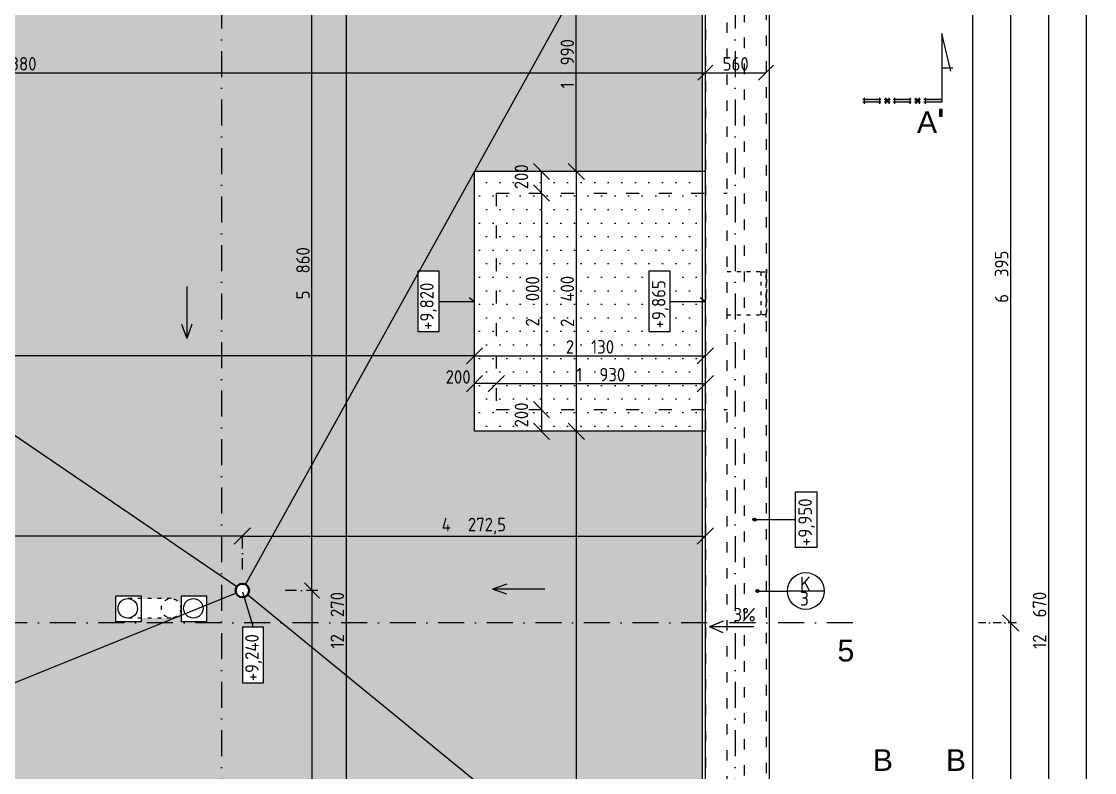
# Model space of a CAD drawing. Extents: x 4511820 to 5180432, y -1526536 to -944957.
# Drawn here: x 5034210 to 5044112, y -982950 to -976013 of the extents above; entities that cross this region are included whole.
import ezdxf

# ---------------------------------------------------------------- set-up
doc = ezdxf.new("R2010")
doc.units = 0
doc.header["$MEASUREMENT"] = 0
doc.linetypes.add('ACAD_ISO03W100', pattern=[30, 12, -18])
doc.linetypes.add('BODKOCIARKOVANA_3', pattern=[5.6, 3, -1.3, 0, -1.3])
doc.layers.get('0').update_dxf_attribs({"linetype": 'CONTINUOUS'})
doc.layers.get('Defpoints').update_dxf_attribs({"color": 61, "linetype": 'CONTINUOUS'})
for name, color, linetype in [('HATCH', 7, 'CONTINUOUS'), ('KÓTY', 4, 'CONTINUOUS'), ('osi', 253, 'CONTINUOUS'), ('Plochy', 41, 'CONTINUOUS'), ('POZEMOK', 7, 'CONTINUOUS'), ('TENKÁ', 7, 'CONTINUOUS'), ('zz-vetr', 52, 'CONTINUOUS'), ('ŠRAFY', 82, 'CONTINUOUS')]:
    doc.layers.add(name, color=color, linetype=linetype)
doc.layers.add('zz-kanal-daždová', color=136, linetype='CONTINUOUS', lineweight=40)
doc.styles.add('styl1', font='arial.ttf')
doc.styles.add('STYLE1', font='isocp.shx')
doc.dimstyles.new('STANDARD 50', dxfattribs={"dimtxt": 125, "dimasz": 140, "dimexe": 10, "dimexo": 200, "dimgap": 20, "dimtad": 1, "dimdsep": 46, "dimlunit": 6, "dimtxsty": 'STYLE1', "dimblk1": 'OBLIQUE', "dimblk2": 'OBLIQUE', "dimsah": 1, "dimcen": 2.5, "dimse1": 1, "dimse2": 1, "dimadec": 0, "dimazin": 0, "dimtfac": 1, "dimtmove": 1, "dimatfit": 3, "dimldrblk": 'OBLIQUE', "dimfxl": 1, "dimtolj": 1, "dimtzin": 0, "dimarcsym": 0})
doc.dimstyles.new('STANDARD-50', dxfattribs={"dimtxt": 125, "dimasz": 150, "dimexe": 10, "dimexo": 200, "dimgap": 20, "dimtad": 1, "dimdsep": 46, "dimlunit": 6, "dimtxsty": 'STYLE1', "dimblk1": 'OBLIQUE', "dimblk2": 'OBLIQUE', "dimsah": 1, "dimcen": 2.5, "dimse1": 1, "dimse2": 1, "dimadec": 0, "dimazin": 0, "dimtfac": 1, "dimtmove": 1, "dimatfit": 3, "dimldrblk": 'OBLIQUE', "dimfxl": 1, "dimtolj": 1, "dimtzin": 0, "dimarcsym": 0})

# ---------------------------------------------------------------- blocks, each defined once
blk = doc.blocks.new('_OBLIQUE')
at = {"color": 0, "linetype": 'ByBlock'}
blk.add_line((-0.5, -0.5), (0.5, 0.5), dxfattribs=at)
blk = doc.blocks.new('*D14633')
at = {"layer": 'Defpoints', "color": 0}
for p in [(5041881, -975173.5), (5041881, -981568.5), (5043337.5, -981568.5)]:
    blk.add_point(p, dxfattribs=at)
at = {"layer": 'KÓTY', "color": 0, "lineweight": -2}
blk.add_line((5043337.5, -975173.5), (5043337.5, -981568.5), dxfattribs=at)
at = {"layer": 'KÓTY', "color": 0, "linetype": 'ByBlock', "lineweight": -2, "xscale": 150, "yscale": 150, "zscale": 150}
for p, rotation in [((5043337.5, -975173.5), 90), ((5043337.5, -981568.5), 270)]:
    blk.add_blockref('_OBLIQUE', p, dxfattribs=dict(at, rotation=rotation))
at = {"layer": 'KÓTY', "color": 0, "insert": (5043255, -978371), "char_height": 125, "attachment_point": 5, "rotation": 90, "style": 'STYLE1'}
blk.add_mtext('\\A1;6ﾠ395', dxfattribs=at)
blk = doc.blocks.new('*D14634')
at = {"layer": 'Defpoints', "color": 0}
for p in [(5041881, -981568.5), (5041881, -987988.5), (5043337.5, -987988.5)]:
    blk.add_point(p, dxfattribs=at)
at = {"layer": 'KÓTY', "color": 0, "lineweight": -2}
blk.add_line((5043337.5, -981568.5), (5043337.5, -987988.5), dxfattribs=at)
at = {"layer": 'KÓTY', "color": 0, "linetype": 'ByBlock', "lineweight": -2, "xscale": 150, "yscale": 150, "zscale": 150}
for p, rotation in [((5043337.5, -981568.5), 90), ((5043337.5, -987988.5), 270)]:
    blk.add_blockref('_OBLIQUE', p, dxfattribs=dict(at, rotation=rotation))
at = {"layer": 'KÓTY', "color": 0, "insert": (5043255, -984778.5), "char_height": 125, "attachment_point": 5, "rotation": 90, "style": 'STYLE1'}
blk.add_mtext('\\A1;6ﾠ420', dxfattribs=at)
blk = doc.blocks.new('*D14638')
at = {"layer": 'Defpoints', "color": 0}
for p in [(5041081, -975048.5), (5040920.7, -994218.5), (5042987.5, -994218.5)]:
    blk.add_point(p, dxfattribs=at)
at = {"layer": 'KÓTY', "color": 0, "lineweight": -2}
blk.add_line((5042987.5, -975048.5), (5042987.5, -994218.5), dxfattribs=at)
at = {"layer": 'KÓTY', "color": 0, "linetype": 'ByBlock', "lineweight": -2, "xscale": 150, "yscale": 150, "zscale": 150}
for p, rotation in [((5042987.5, -975048.5), 90), ((5042987.5, -994218.5), 270)]:
    blk.add_blockref('_OBLIQUE', p, dxfattribs=dict(at, rotation=rotation))
at = {"layer": 'KÓTY', "color": 0, "insert": (5042905, -984633.5), "char_height": 125, "attachment_point": 5, "rotation": 90, "style": 'STYLE1'}
blk.add_mtext('\\A1;19ﾠ170', dxfattribs=at)
blk = doc.blocks.new('*D14666')
at = {"layer": 'Defpoints', "color": 0}
for p in [(5041081, -975048.5), (5044037.5, -975048.5), (5041081, -994018.5)]:
    blk.add_point(p, dxfattribs=at)
at = {"layer": 'KÓTY', "color": 0, "lineweight": -2}
blk.add_line((5044037.5, -994018.5), (5044037.5, -975048.5), dxfattribs=at)
at = {"layer": 'KÓTY', "color": 0, "linetype": 'ByBlock', "lineweight": -2, "xscale": 150, "yscale": 150, "zscale": 150}
for p, rotation in [((5044037.5, -975048.5), 90), ((5044037.5, -994018.5), 270)]:
    blk.add_blockref('_OBLIQUE', p, dxfattribs=dict(at, rotation=rotation))
at = {"layer": 'KÓTY', "color": 0, "insert": (5043955, -984533.5), "char_height": 125, "attachment_point": 5, "rotation": 90, "style": 'STYLE1'}
blk.add_mtext('\\A1;18ﾠ970', dxfattribs=at)
blk = doc.blocks.new('*D14668')
at = {"layer": 'Defpoints', "color": 0}
for p in [(5040621, -975208.5), (5040621, -987878.5), (5043687.5, -987878.5)]:
    blk.add_point(p, dxfattribs=at)
at = {"layer": 'KÓTY', "color": 0, "lineweight": -2}
blk.add_line((5043687.5, -975208.5), (5043687.5, -987878.5), dxfattribs=at)
at = {"layer": 'KÓTY', "color": 0, "linetype": 'ByBlock', "lineweight": -2, "xscale": 150, "yscale": 150, "zscale": 150}
for p, rotation in [((5043687.5, -975208.5), 90), ((5043687.5, -987878.5), 270)]:
    blk.add_blockref('_OBLIQUE', p, dxfattribs=dict(at, rotation=rotation))
at = {"layer": 'KÓTY', "color": 0, "insert": (5043605, -981543.5), "char_height": 125, "attachment_point": 5, "rotation": 90, "style": 'STYLE1'}
blk.add_mtext('\\A1;12ﾠ670', dxfattribs=at)
blk = doc.blocks.new('*D55004')
at = {"layer": 'Defpoints', "color": 0}
for p in [(5038591, -977598.5), (5038591, -979598.5), (5039008.6, -979598.5)]:
    blk.add_point(p, dxfattribs=at)
at = {"layer": 'KÓTY', "color": 0, "lineweight": -2}
blk.add_line((5039008.6, -977598.5), (5039008.6, -979598.5), dxfattribs=at)
at = {"layer": 'KÓTY', "color": 0, "linetype": 'ByBlock', "lineweight": -2, "xscale": 150, "yscale": 150, "zscale": 150}
for p, rotation in [((5039008.6, -977598.5), 90), ((5039008.6, -979598.5), 270)]:
    blk.add_blockref('_OBLIQUE', p, dxfattribs=dict(at, rotation=rotation))
at = {"layer": 'KÓTY', "color": 0, "insert": (5038926.1, -978598.5), "char_height": 125, "attachment_point": 5, "rotation": 90, "style": 'STYLE1'}
blk.add_mtext('\\A1;2ﾠ000', dxfattribs=at)
blk = doc.blocks.new('*D55005')
at = {"layer": 'Defpoints', "color": 0}
for p in [(5038391, -977398.5), (5038391, -979798.5), (5039329.8, -979798.5)]:
    blk.add_point(p, dxfattribs=at)
at = {"layer": 'KÓTY', "color": 0, "lineweight": -2}
blk.add_line((5039329.8, -977398.5), (5039329.8, -979798.5), dxfattribs=at)
at = {"layer": 'KÓTY', "color": 0, "linetype": 'ByBlock', "lineweight": -2, "xscale": 150, "yscale": 150, "zscale": 150}
for p, rotation in [((5039329.8, -977398.5), 90), ((5039329.8, -979798.5), 270)]:
    blk.add_blockref('_OBLIQUE', p, dxfattribs=dict(at, rotation=rotation))
at = {"layer": 'KÓTY', "color": 0, "insert": (5039247.2, -978598.5), "char_height": 125, "attachment_point": 5, "rotation": 90, "style": 'STYLE1'}
blk.add_mtext('\\A1;2ﾠ400', dxfattribs=at)
blk = doc.blocks.new('*D55006')
at = {"layer": 'Defpoints', "color": 0}
for p in [(5039008.6, -977398.5), (5039008.6, -977398.5), (5039008.6, -977598.5)]:
    blk.add_point(p, dxfattribs=at)
at = {"layer": 'KÓTY', "color": 0, "lineweight": -2}
blk.add_line((5039008.6, -977598.5), (5039008.6, -977398.5), dxfattribs=at)
at = {"layer": 'KÓTY', "color": 0, "linetype": 'ByBlock', "lineweight": -2, "xscale": 150, "yscale": 150, "zscale": 150}
for p, rotation in [((5039008.6, -977398.5), 90), ((5039008.6, -977598.5), 270)]:
    blk.add_blockref('_OBLIQUE', p, dxfattribs=dict(at, rotation=rotation))
at = {"layer": 'KÓTY', "color": 0, "insert": (5038823.6, -977447.7), "char_height": 125, "attachment_point": 5, "rotation": 90, "style": 'STYLE1'}
blk.add_mtext('\\A1;200', dxfattribs=at)
blk = doc.blocks.new('*D55007')
at = {"layer": 'Defpoints', "color": 0}
for p in [(5039008.6, -979598.5), (5039008.6, -979798.5), (5039008.6, -979798.5)]:
    blk.add_point(p, dxfattribs=at)
at = {"layer": 'KÓTY', "color": 0, "lineweight": -2}
blk.add_line((5039008.6, -979598.5), (5039008.6, -979798.5), dxfattribs=at)
at = {"layer": 'KÓTY', "color": 0, "linetype": 'ByBlock', "lineweight": -2, "xscale": 150, "yscale": 150, "zscale": 150}
for p, rotation in [((5039008.6, -979598.5), 90), ((5039008.6, -979798.5), 270)]:
    blk.add_blockref('_OBLIQUE', p, dxfattribs=dict(at, rotation=rotation))
at = {"layer": 'KÓTY', "color": 0, "insert": (5038823.6, -979647.7), "char_height": 125, "attachment_point": 5, "rotation": 90, "style": 'STYLE1'}
blk.add_mtext('\\A1;200', dxfattribs=at)
blk = doc.blocks.new('*D55008')
at = {"layer": 'Defpoints', "color": 0}
for p in [(5039329.8, -975408.5), (5040521, -975408.5), (5040521, -977398.5)]:
    blk.add_point(p, dxfattribs=at)
at = {"layer": 'KÓTY', "color": 0, "lineweight": -2}
blk.add_line((5039329.8, -977398.5), (5039329.8, -975408.5), dxfattribs=at)
at = {"layer": 'KÓTY', "color": 0, "linetype": 'ByBlock', "lineweight": -2, "xscale": 150, "yscale": 150, "zscale": 150}
for p, rotation in [((5039329.8, -975408.5), 90), ((5039329.8, -977398.5), 270)]:
    blk.add_blockref('_OBLIQUE', p, dxfattribs=dict(at, rotation=rotation))
at = {"layer": 'KÓTY', "color": 0, "insert": (5039247.2, -976403.5), "char_height": 125, "attachment_point": 5, "rotation": 90, "style": 'STYLE1'}
blk.add_mtext('\\A1;1ﾠ990', dxfattribs=at)
blk = doc.blocks.new('*D55009')
at = {"layer": 'Defpoints', "color": 0}
for p in [(5040812.2, -979798.5), (5039329.8, -987678.5), (5040812.2, -987678.5)]:
    blk.add_point(p, dxfattribs=at)
at = {"layer": 'KÓTY', "color": 0, "lineweight": -2}
blk.add_line((5039329.8, -979798.5), (5039329.8, -987678.5), dxfattribs=at)
at = {"layer": 'KÓTY', "color": 0, "linetype": 'ByBlock', "lineweight": -2, "xscale": 150, "yscale": 150, "zscale": 150}
for p, rotation in [((5039329.8, -979798.5), 90), ((5039329.8, -987678.5), 270)]:
    blk.add_blockref('_OBLIQUE', p, dxfattribs=dict(at, rotation=rotation))
at = {"layer": 'KÓTY', "color": 0, "insert": (5039247.2, -983738.5), "char_height": 125, "attachment_point": 5, "rotation": 90, "style": 'STYLE1'}
blk.add_mtext('\\A1;7ﾠ880', dxfattribs=at)
blk = doc.blocks.new('*D55010')
at = {"layer": 'Defpoints', "color": 0}
for p in [(5040521, -979357.9), (5038591, -979598.5), (5040521, -979798.5)]:
    blk.add_point(p, dxfattribs=at)
at = {"layer": 'KÓTY', "color": 0, "lineweight": -2}
blk.add_line((5038591, -979357.9), (5040521, -979357.9), dxfattribs=at)
at = {"layer": 'KÓTY', "color": 0, "linetype": 'ByBlock', "lineweight": -2, "xscale": 150, "yscale": 150, "zscale": 150, "rotation": 180}
blk.add_blockref('_OBLIQUE', (5038591, -979357.9), dxfattribs=at)
at = {"layer": 'KÓTY', "color": 0, "linetype": 'ByBlock', "lineweight": -2, "xscale": 150, "yscale": 150, "zscale": 150}
blk.add_blockref('_OBLIQUE', (5040521, -979357.9), dxfattribs=at)
at = {"layer": 'KÓTY', "color": 0, "insert": (5039556, -979275.3), "char_height": 125, "attachment_point": 5, "style": 'STYLE1'}
blk.add_mtext('\\A1;1ﾠ930', dxfattribs=at)
blk = doc.blocks.new('*D55011')
at = {"layer": 'Defpoints', "color": 0}
for p in [(5038391, -979357.9), (5038391, -979598.5), (5038591, -979598.5)]:
    blk.add_point(p, dxfattribs=at)
at = {"layer": 'KÓTY', "color": 0, "lineweight": -2}
blk.add_line((5038591, -979357.9), (5038391, -979357.9), dxfattribs=at)
at = {"layer": 'KÓTY', "color": 0, "linetype": 'ByBlock', "lineweight": -2, "xscale": 150, "yscale": 150, "zscale": 150, "rotation": 180}
blk.add_blockref('_OBLIQUE', (5038391, -979357.9), dxfattribs=at)
at = {"layer": 'KÓTY', "color": 0, "linetype": 'ByBlock', "lineweight": -2, "xscale": 150, "yscale": 150, "zscale": 150}
blk.add_blockref('_OBLIQUE', (5038591, -979357.9), dxfattribs=at)
at = {"layer": 'KÓTY', "color": 0, "insert": (5038239.5, -979296.5), "char_height": 125, "attachment_point": 5, "style": 'STYLE1'}
blk.add_mtext('\\A1;200', dxfattribs=at)
blk = doc.blocks.new('*D55012')
at = {"layer": 'Defpoints', "color": 0}
for p in [(5040521, -979101.5), (5038391, -979798.5), (5040521, -979798.5)]:
    blk.add_point(p, dxfattribs=at)
at = {"layer": 'KÓTY', "color": 0, "lineweight": -2}
blk.add_line((5038391, -979101.5), (5040521, -979101.5), dxfattribs=at)
at = {"layer": 'KÓTY', "color": 0, "linetype": 'ByBlock', "lineweight": -2, "xscale": 150, "yscale": 150, "zscale": 150, "rotation": 180}
blk.add_blockref('_OBLIQUE', (5038391, -979101.5), dxfattribs=at)
at = {"layer": 'KÓTY', "color": 0, "linetype": 'ByBlock', "lineweight": -2, "xscale": 150, "yscale": 150, "zscale": 150}
blk.add_blockref('_OBLIQUE', (5040521, -979101.5), dxfattribs=at)
at = {"layer": 'KÓTY', "color": 0, "insert": (5039456, -979019), "char_height": 125, "attachment_point": 5, "style": 'STYLE1'}
blk.add_mtext('\\A1;2ﾠ130', dxfattribs=at)
blk = doc.blocks.new('*D55013')
at = {"layer": 'Defpoints', "color": 0}
for p in [(5027641, -979101.5), (5027641, -979798.5), (5038391, -979798.5)]:
    blk.add_point(p, dxfattribs=at)
at = {"layer": 'KÓTY', "color": 0, "lineweight": -2}
blk.add_line((5038391, -979101.5), (5027641, -979101.5), dxfattribs=at)
at = {"layer": 'KÓTY', "color": 0, "linetype": 'ByBlock', "lineweight": -2, "xscale": 150, "yscale": 150, "zscale": 150, "rotation": 180}
blk.add_blockref('_OBLIQUE', (5027641, -979101.5), dxfattribs=at)
at = {"layer": 'KÓTY', "color": 0, "linetype": 'ByBlock', "lineweight": -2, "xscale": 150, "yscale": 150, "zscale": 150}
blk.add_blockref('_OBLIQUE', (5038391, -979101.5), dxfattribs=at)
at = {"layer": 'KÓTY', "color": 0, "insert": (5033016, -979019), "char_height": 125, "attachment_point": 5, "style": 'STYLE1'}
blk.add_mtext('\\A1;10ﾠ750', dxfattribs=at)
blk = doc.blocks.new('*D55014')
at = {"layer": 'Defpoints', "color": 0}
for p in [(5027641, -980766.3), (5027641, -981163.5), (5036248.5, -981268.5)]:
    blk.add_point(p, dxfattribs=at)
at = {"layer": 'KÓTY', "color": 0, "lineweight": -2}
blk.add_line((5036248.5, -980766.3), (5027641, -980766.3), dxfattribs=at)
at = {"layer": 'KÓTY', "color": 0, "linetype": 'ByBlock', "lineweight": -2, "xscale": 150, "yscale": 150, "zscale": 150, "rotation": 180}
blk.add_blockref('_OBLIQUE', (5027641, -980766.3), dxfattribs=at)
at = {"layer": 'KÓTY', "color": 0, "linetype": 'ByBlock', "lineweight": -2, "xscale": 150, "yscale": 150, "zscale": 150}
blk.add_blockref('_OBLIQUE', (5036248.5, -980766.3), dxfattribs=at)
at = {"layer": 'KÓTY', "color": 0, "insert": (5031944.8, -980674.4), "char_height": 125, "attachment_point": 5, "style": 'STYLE1'}
blk.add_mtext('\\A1;8ﾠ607,5', dxfattribs=at)
blk = doc.blocks.new('*D55015')
at = {"layer": 'Defpoints', "color": 0}
for p in [(5040521, -980766.3), (5040521, -981163.5), (5036248.5, -981268.5)]:
    blk.add_point(p, dxfattribs=at)
at = {"layer": 'KÓTY', "color": 0, "lineweight": -2}
blk.add_line((5036248.5, -980766.3), (5040521, -980766.3), dxfattribs=at)
at = {"layer": 'KÓTY', "color": 0, "linetype": 'ByBlock', "lineweight": -2, "xscale": 150, "yscale": 150, "zscale": 150, "rotation": 180}
blk.add_blockref('_OBLIQUE', (5036248.5, -980766.3), dxfattribs=at)
at = {"layer": 'KÓTY', "color": 0, "linetype": 'ByBlock', "lineweight": -2, "xscale": 150, "yscale": 150, "zscale": 150}
blk.add_blockref('_OBLIQUE', (5040521, -980766.3), dxfattribs=at)
at = {"layer": 'KÓTY', "color": 0, "insert": (5038384.8, -980674.4), "char_height": 125, "attachment_point": 5, "style": 'STYLE1'}
blk.add_mtext('\\A1;4ﾠ272,5', dxfattribs=at)
blk = doc.blocks.new('*D55016')
at = {"layer": 'Defpoints', "color": 0}
for p in [(5040521, -976486.7), (5027641, -977627), (5040521, -977627)]:
    blk.add_point(p, dxfattribs=at)
at = {"layer": 'KÓTY', "color": 0, "lineweight": -2}
blk.add_line((5027641, -976486.7), (5040521, -976486.7), dxfattribs=at)
at = {"layer": 'KÓTY', "color": 0, "linetype": 'ByBlock', "lineweight": -2, "xscale": 140, "yscale": 140, "zscale": 140, "rotation": 180}
blk.add_blockref('_OBLIQUE', (5027641, -976486.7), dxfattribs=at)
at = {"layer": 'KÓTY', "color": 0, "linetype": 'ByBlock', "lineweight": -2, "xscale": 140, "yscale": 140, "zscale": 140}
blk.add_blockref('_OBLIQUE', (5040521, -976486.7), dxfattribs=at)
at = {"layer": 'KÓTY', "color": 0, "insert": (5034081, -976404.1), "char_height": 125, "attachment_point": 5, "style": 'STYLE1'}
blk.add_mtext('\\A1;12ﾠ880', dxfattribs=at)
blk = doc.blocks.new('*D55018')
at = {"layer": 'Defpoints', "color": 0}
for p in [(5040521, -976486.7), (5041081, -976486.7), (5041081, -976486.7)]:
    blk.add_point(p, dxfattribs=at)
at = {"layer": 'KÓTY', "color": 0, "lineweight": -2}
blk.add_line((5040521, -976486.7), (5041081, -976486.7), dxfattribs=at)
at = {"layer": 'KÓTY', "color": 0, "linetype": 'ByBlock', "lineweight": -2, "xscale": 140, "yscale": 140, "zscale": 140, "rotation": 180}
blk.add_blockref('_OBLIQUE', (5040521, -976486.7), dxfattribs=at)
at = {"layer": 'KÓTY', "color": 0, "linetype": 'ByBlock', "lineweight": -2, "xscale": 140, "yscale": 140, "zscale": 140}
blk.add_blockref('_OBLIQUE', (5041081, -976486.7), dxfattribs=at)
at = {"layer": 'KÓTY', "color": 0, "insert": (5040801, -976404.2), "char_height": 125, "attachment_point": 5, "style": 'STYLE1'}
blk.add_mtext('\\A1;560', dxfattribs=at)
blk = doc.blocks.new('*D55027')
at = {"layer": 'Defpoints', "color": 0}
for p in [(5037207.1, -975408.5), (5037207.1, -987678.5), (5037207.1, -987678.5)]:
    blk.add_point(p, dxfattribs=at)
at = {"layer": 'KÓTY', "color": 0, "lineweight": -2}
blk.add_line((5037207.1, -975408.5), (5037207.1, -987678.5), dxfattribs=at)
at = {"layer": 'KÓTY', "color": 0, "linetype": 'ByBlock', "lineweight": -2, "xscale": 140, "yscale": 140, "zscale": 140}
for p, rotation in [((5037207.1, -975408.5), 90), ((5037207.1, -987678.5), 270)]:
    blk.add_blockref('_OBLIQUE', p, dxfattribs=dict(at, rotation=rotation))
at = {"layer": 'KÓTY', "color": 0, "insert": (5037124.6, -981543.5), "char_height": 125, "attachment_point": 5, "rotation": 90, "style": 'STYLE1'}
blk.add_mtext('\\A1;12ﾠ270', dxfattribs=at)
blk = doc.blocks.new('*D55028')
at = {"layer": 'Defpoints', "color": 0}
for p in [(5036248.5, -975408.5), (5036890.5, -975408.5), (5036248.5, -981268.5)]:
    blk.add_point(p, dxfattribs=at)
at = {"layer": 'KÓTY', "color": 0, "lineweight": -2}
blk.add_line((5036890.5, -981268.5), (5036890.5, -975408.5), dxfattribs=at)
at = {"layer": 'KÓTY', "color": 0, "linetype": 'ByBlock', "lineweight": -2, "xscale": 140, "yscale": 140, "zscale": 140}
for p, rotation in [((5036890.5, -975408.5), 90), ((5036890.5, -981268.5), 270)]:
    blk.add_blockref('_OBLIQUE', p, dxfattribs=dict(at, rotation=rotation))
at = {"layer": 'KÓTY', "color": 0, "insert": (5036807.9, -978338.5), "char_height": 125, "attachment_point": 5, "rotation": 90, "style": 'STYLE1'}
blk.add_mtext('\\A1;5ﾠ860', dxfattribs=at)
blk = doc.blocks.new('*D55029')
at = {"layer": 'Defpoints', "color": 0}
for p in [(5036248.5, -981268.5), (5036248.5, -987678.5), (5036890.5, -987678.5)]:
    blk.add_point(p, dxfattribs=at)
at = {"layer": 'KÓTY', "color": 0, "lineweight": -2}
blk.add_line((5036890.5, -981268.5), (5036890.5, -987678.5), dxfattribs=at)
at = {"layer": 'KÓTY', "color": 0, "linetype": 'ByBlock', "lineweight": -2, "xscale": 140, "yscale": 140, "zscale": 140}
for p, rotation in [((5036890.5, -981268.5), 90), ((5036890.5, -987678.5), 270)]:
    blk.add_blockref('_OBLIQUE', p, dxfattribs=dict(at, rotation=rotation))
at = {"layer": 'KÓTY', "color": 0, "insert": (5036807.9, -984473.5), "char_height": 125, "attachment_point": 5, "rotation": 90, "style": 'STYLE1'}
blk.add_mtext('\\A1;6ﾠ410', dxfattribs=at)

msp = doc.modelspace()

# ---------------------------------------------------------------- hatches: boundary and pattern name
at = {"layer": 'HATCH'}
h = msp.add_hatch(color=256, dxfattribs=at)
h.dxf.hatch_style = 1
h.paths.add_polyline_path([(5040989.75, -980614.309, -2.41421356), (5040974.75, -980599.309, -0.41421356)])
at = {"layer": 'TENKÁ'}
h = msp.add_hatch(color=256, dxfattribs=at)
h.dxf.hatch_style = 1
h.paths.add_polyline_path([(5042127.625, -976759.934), (5042127.625, -976734.059), (5041986.5, -976734.059), (5041986.5, -976759.934)])
h = msp.add_hatch(color=256, dxfattribs=at)
h.dxf.hatch_style = 1
h.paths.add_polyline_path([(5042212.75, -976759.934), (5042212.75, -976734.059), (5042182.5, -976734.059), (5042182.5, -976759.934)])
h = msp.add_hatch(color=256, dxfattribs=at)
h.dxf.hatch_style = 1
h.paths.add_polyline_path([(5042267.625, -976759.934), (5042408.75, -976759.934), (5042408.75, -976734.059), (5042267.625, -976734.059)])
h = msp.add_hatch(color=256, dxfattribs=at)
h.dxf.hatch_style = 1
h.paths.add_polyline_path([(5042493.875, -976759.934), (5042493.875, -976734.059), (5042463.625, -976734.059), (5042463.625, -976759.934)])
h = msp.add_hatch(color=256, dxfattribs=at)
h.dxf.hatch_style = 1
h.paths.add_polyline_path([(5042548.75, -976759.934), (5042702.375, -976759.934), (5042702.375, -976734.059), (5042548.75, -976734.059)])
h = msp.add_hatch(color=256, dxfattribs=at)
h.dxf.hatch_style = 1
h.paths.add_polyline_path([(5042683, -976824.809), (5042683, -976888.434), (5042706.625, -976888.434), (5042706.625, -976824.809)])
h = msp.add_hatch(color=256, dxfattribs=at)
h.dxf.hatch_style = 1
h.paths.add_polyline_path([(5041015.827, -981273.517, 2.41421356), (5041000.827, -981288.517, 0.41421356)])
at = {"layer": 'ŠRAFY', "ltscale": 0.25}
h = msp.add_hatch(dxfattribs=at)
h.set_pattern_fill('DOTS', color=256, scale=2000)
h.paths.add_polyline_path([(5032093.5, -975473.5), (5032093.5, -975523.5, -1), (5031968.5, -975523.5), (5031968.5, -975473.5, -0.14969991), (5031979.219, -975438.5), (5027671, -975438.5), (5027671, -987648.5), (5031615.06, -987648.5), (5031517.171, -987400.098), (5032235.019, -987648.5), (5033227.729, -987648.5), (5033227.729, -987486.959, -0.41421356), (5033057.729, -987316.959, -1), (5033397.729, -987316.959, -0.41421356), (5033227.729, -987486.959), (5033227.729, -987648.5), (5033920, -987648.5), (5033920, -987349.25), (5033662.684, -987349.25), (5033662.684, -987153), (5034177.316, -987153), (5034177.316, -987349.25), (5033920, -987349.25), (5033920, -987648.5), (5035357.089, -987648.5), (5035357.089, -987422.897), (5035588.941, -987422.897), (5035588.941, -987648.5), (5035918.5, -987648.5), (5035918.5, -987588.5, -0.15483671), (5035929.932, -987552.467), (5035811.66, -987469.015), (5035782.03, -987511.008), (5035708.884, -987396.498), (5035841.289, -987427.023), (5035811.66, -987469.015), (5035929.932, -987552.467, -0.73184657), (5036043.5, -987588.5), (5036043.5, -987648.5), (5036068.5, -987648.5), (5036068.5, -987388.5, -0.28014786), (5036102.238, -987333.011), (5035956.993, -987052.8), (5035442.361, -987052.8), (5035442.361, -986856.55), (5035956.993, -986856.55), (5035956.993, -987052.8), (5036102.238, -987333.011, -0.56231953), (5036193.5, -987388.5), (5036193.5, -987648.5), (5040491, -987648.5), (5040491, -979798.5), (5038391, -979798.5), (5038391, -978598.5), (5038065.261, -978598.5), (5038065.261, -978878.081), (5037868.261, -978878.081), (5037868.261, -978318.919), (5038065.261, -978318.919), (5038065.261, -978598.5), (5038391, -978598.5), (5038391, -977398.5), (5040491, -977398.5), (5040491, -975438.5), (5033920, -975438.5), (5033920, -975717.75), (5034177.316, -975717.75), (5034177.316, -975914), (5033662.684, -975914), (5033662.684, -975717.75), (5033920, -975717.75), (5033920, -975438.5), (5032975.504, -975438.5, -0.02978238), (5032976, -975446.817), (5032976, -975623.875), (5033021.603, -975623.875), (5033021.603, -975855.728), (5032781.872, -975855.728), (5032781.872, -975623.875), (5032836, -975623.875), (5032836, -975446.817), (5032836, -975438.5), (5032090.975, -975438.5), (5032086.525, -975444.807, -0.11980854)])
h.paths.add_polyline_path([(5032990.857, -978931.384), (5033278.455, -978931.384), (5033278.455, -979106.483), (5032990.857, -979106.483)], flags=24)
h.paths.add_polyline_path([(5032903.545, -978931.343), (5033015.928, -978931.343), (5033015.928, -979106.121), (5032903.545, -979106.121)], flags=24)
h.paths.add_polyline_path([(5032753.545, -978931.384), (5032928.643, -978931.384), (5032928.643, -979106.483), (5032753.545, -979106.483)], flags=24)
h.paths.add_polyline_path([(5034055.857, -976316.523), (5034343.455, -976316.523), (5034343.455, -976491.622), (5034055.857, -976491.622)], flags=24)
h.paths.add_polyline_path([(5033968.545, -976316.481), (5034080.928, -976316.481), (5034080.928, -976491.26), (5033968.545, -976491.26)], flags=24)
h.paths.add_polyline_path([(5033818.545, -976316.571), (5033993.58, -976316.571), (5033993.58, -976491.572), (5033818.545, -976491.572)], flags=24)
h.paths.add_polyline_path([(5036720.333, -984523.643), (5036720.333, -984248.545), (5036895.432, -984248.545), (5036895.432, -984523.643)], flags=24)
h.paths.add_polyline_path([(5036720.291, -984610.955), (5036720.291, -984498.572), (5036895.07, -984498.572), (5036895.07, -984610.955)], flags=24)
h.paths.add_polyline_path([(5036720.382, -984698.455), (5036720.382, -984585.752), (5036895.382, -984585.752), (5036895.382, -984698.455)], flags=24)
h.paths.add_polyline_path([(5036720.333, -978394.893), (5036720.333, -978107.295), (5036895.432, -978107.295), (5036895.432, -978394.893)], flags=24)
h.paths.add_polyline_path([(5036720.291, -978482.205), (5036720.291, -978369.822), (5036895.07, -978369.822), (5036895.07, -978482.205)], flags=24)
h.paths.add_polyline_path([(5036720.382, -978569.705), (5036720.382, -978457.205), (5036895.382, -978457.205), (5036895.382, -978569.705)], flags=24)
h.paths.add_polyline_path([(5038698.611, -977591.549), (5038698.611, -977303.951), (5038948.611, -977303.951), (5038948.611, -977591.549)], flags=24)
h.paths.add_polyline_path([(5039159.498, -976472.393), (5039159.498, -976184.343), (5039334.678, -976184.343), (5039334.678, -976472.393)], flags=24)
h.paths.add_polyline_path([(5039159.587, -976560.157), (5039159.587, -976447.773), (5039334.366, -976447.773), (5039334.366, -976560.157)], flags=24)
h.paths.add_polyline_path([(5039159.678, -976622.657), (5039159.678, -976535.157), (5039334.678, -976535.157), (5039334.678, -976622.657)], flags=24)
h.paths.add_polyline_path([(5039159.629, -983794.893), (5039159.629, -983507.295), (5039334.727, -983507.295), (5039334.727, -983794.893)], flags=24)
h.paths.add_polyline_path([(5039159.587, -983882.205), (5039159.587, -983769.822), (5039334.366, -983769.822), (5039334.366, -983882.205)], flags=24)
h.paths.add_polyline_path([(5039159.678, -983969.705), (5039159.678, -983857.205), (5039334.678, -983857.205), (5039334.678, -983969.705)], flags=24)
h.paths.add_polyline_path([(5038095.732, -979171.455), (5038383.33, -979171.455), (5038383.33, -979421.455), (5038095.732, -979421.455)], flags=24)
h.paths.add_polyline_path([(5036249.584, -982119.743), (5036249.584, -981600.443), (5036449.633, -981600.443), (5036449.633, -982119.743)], flags=24)
h.paths.add_polyline_path([(5036522.333, -986928.684), (5036784.931, -986928.684), (5036784.931, -987103.799), (5036522.333, -987103.799)], flags=24)
h.paths.add_polyline_path([(5036434.569, -986928.708), (5036546.953, -986928.708), (5036546.953, -987103.486), (5036434.569, -987103.486)], flags=24)
h.paths.add_polyline_path([(5036347.069, -986928.799), (5036459.569, -986928.799), (5036459.569, -987103.799), (5036347.069, -987103.799)], flags=24)
h.paths.add_polyline_path([(5032007.201, -986891.384), (5032294.799, -986891.384), (5032294.799, -987141.384), (5032007.201, -987141.384)], flags=24)
h.paths.add_polyline_path([(5029615.759, -986928.749), (5029903.455, -986928.749), (5029903.455, -987103.848), (5029615.759, -987103.848)], flags=24)
h.paths.add_polyline_path([(5029528.545, -986928.708), (5029640.928, -986928.708), (5029640.928, -987103.486), (5029528.545, -987103.486)], flags=24)
h.paths.add_polyline_path([(5029428.545, -986928.799), (5029553.545, -986928.799), (5029553.545, -987103.799), (5029428.545, -987103.799)], flags=24)
h.paths.add_polyline_path([(5027705.26, -986394.659), (5027992.858, -986394.659), (5027992.858, -986644.659), (5027705.26, -986644.659)], flags=24)
h.paths.add_polyline_path([(5040200.481, -986486.715), (5040488.08, -986486.715), (5040488.08, -986736.715), (5040200.481, -986736.715)], flags=24)
h.paths.add_polyline_path([(5031822.781, -980577.471), (5032241.531, -980577.471), (5032241.531, -980777.52), (5031822.781, -980777.52)], flags=24)
h.paths.add_polyline_path([(5031735.469, -980577.429), (5031847.852, -980577.429), (5031847.852, -980752.207), (5031735.469, -980752.207)], flags=24)
h.paths.add_polyline_path([(5031647.969, -980577.52), (5031760.469, -980577.52), (5031760.469, -980752.52), (5031647.969, -980752.52)], flags=24)
h.paths.add_polyline_path([(5038269.031, -980577.519), (5038687.781, -980577.519), (5038687.781, -980777.52), (5038269.031, -980777.52)], flags=24)
h.paths.add_polyline_path([(5038181.719, -980577.429), (5038294.102, -980577.429), (5038294.102, -980752.207), (5038181.719, -980752.207)], flags=24)
h.paths.add_polyline_path([(5038081.719, -980577.52), (5038206.719, -980577.52), (5038206.719, -980752.52), (5038081.719, -980752.52)], flags=24)
h.paths.add_polyline_path([(5029988.631, -987171.063), (5031526.131, -987171.063), (5031526.131, -987396.112), (5029988.631, -987396.112)], flags=24)
h.paths.add_polyline_path([(5029988.631, -987390.73), (5030963.631, -987390.73), (5030963.631, -987578.23), (5029988.631, -987578.23)], flags=24)
h.paths.add_polyline_path([(5036667.295, -975745.048), (5036667.295, -975457.449), (5036917.295, -975457.449), (5036917.295, -975745.048)], flags=24)
h.paths.add_polyline_path([(5038275.631, -986559.658), (5038563.681, -986559.658), (5038563.681, -986734.773), (5038275.631, -986734.773)], flags=24)
h.paths.add_polyline_path([(5038188.319, -986559.682), (5038300.703, -986559.682), (5038300.703, -986734.46), (5038188.319, -986734.46)], flags=24)
h.paths.add_polyline_path([(5038088.319, -986559.773), (5038213.319, -986559.773), (5038213.319, -986734.773), (5038088.319, -986734.773)], flags=24)
h.paths.add_polyline_path([(5031823.131, -986559.658), (5032123.681, -986559.658), (5032123.681, -986734.773), (5031823.131, -986734.773)], flags=24)
h.paths.add_polyline_path([(5031735.819, -986559.682), (5031848.203, -986559.682), (5031848.203, -986734.46), (5031735.819, -986734.46)], flags=24)
h.paths.add_polyline_path([(5031648.319, -986559.773), (5031760.819, -986559.773), (5031760.819, -986734.773), (5031648.319, -986734.773)], flags=24)
h.paths.add_polyline_path([(5037037.014, -981568.643), (5037037.014, -981281.045), (5037212.112, -981281.045), (5037212.112, -981568.643)], flags=24)
h.paths.add_polyline_path([(5037036.972, -981655.955), (5037036.972, -981543.572), (5037211.75, -981543.572), (5037211.75, -981655.955)], flags=24)
h.paths.add_polyline_path([(5037037.062, -981805.955), (5037037.062, -981630.92), (5037212.063, -981630.92), (5037212.063, -981805.955)], flags=24)
h.paths.add_polyline_path([(5036346.875, -981607), (5036445, -981607), (5036445, -982121.632), (5036248.75, -982121.632), (5036248.75, -981607), (5036346.875, -981607), (5036263.069, -981329.278, -2.88292691), (5036311, -981268.5, -0.3468697), (5036263.069, -981329.278)], flags=16)
h.paths.add_polyline_path([(5035687.089, -981317.897), (5035918.942, -981317.897), (5035918.942, -981557.628), (5035687.089, -981557.628), (5035681, -981433.5, -0.41421356), (5035591, -981523.5), (5035313.941, -981523.5), (5035313.941, -981557.628), (5035082.089, -981557.628), (5035082.089, -981317.897), (5035313.941, -981317.897), (5035313.941, -981343.5), (5035591, -981343.5, -0.41421356), (5035687.089, -981433.5)], flags=16)
h.paths.add_polyline_path([(5038698.611, -979791.549), (5038698.611, -979503.951), (5038948.611, -979503.951), (5038948.611, -979791.549)], flags=24)
h.paths.add_polyline_path([(5039412.107, -978931.384), (5039674.705, -978931.384), (5039674.705, -979106.483), (5039412.107, -979106.483)], flags=24)
h.paths.add_polyline_path([(5039324.795, -978931.343), (5039437.178, -978931.343), (5039437.178, -979106.121), (5039324.795, -979106.121)], flags=24)
h.paths.add_polyline_path([(5039237.295, -978931.433), (5039349.83, -978931.433), (5039349.83, -979106.434), (5039237.295, -979106.434)], flags=24)
h.paths.add_polyline_path([(5038838.476, -978654.991), (5038838.476, -978367.295), (5039013.575, -978367.295), (5039013.575, -978654.991)], flags=24)
h.paths.add_polyline_path([(5038838.434, -978742.205), (5038838.434, -978629.822), (5039013.213, -978629.822), (5039013.213, -978742.205)], flags=24)
h.paths.add_polyline_path([(5038838.524, -978829.705), (5038838.524, -978717.17), (5039013.525, -978717.17), (5039013.525, -978829.705)], flags=24)
h.paths.add_polyline_path([(5039159.629, -978661.143), (5039159.629, -978361.045), (5039334.727, -978361.045), (5039334.727, -978661.143)], flags=24)
h.paths.add_polyline_path([(5039159.587, -978748.455), (5039159.587, -978636.072), (5039334.366, -978636.072), (5039334.366, -978748.455)], flags=24)
h.paths.add_polyline_path([(5039159.677, -978835.955), (5039159.677, -978723.42), (5039334.678, -978723.42), (5039334.678, -978835.955)], flags=24)
h.paths.add_polyline_path([(5039487.333, -979187.674), (5039774.931, -979187.674), (5039774.931, -979362.789), (5039487.333, -979362.789)], flags=24)
h.paths.add_polyline_path([(5039399.569, -979187.698), (5039511.953, -979187.698), (5039511.953, -979362.476), (5039399.569, -979362.476)], flags=24)
h.paths.add_polyline_path([(5039337.069, -979187.789), (5039424.569, -979187.789), (5039424.569, -979362.789), (5039337.069, -979362.789)], flags=24)
h.paths.add_polyline_path([(5035886, -981433.5, 1), (5035706, -981433.5, 1)], flags=0)
h.paths.add_polyline_path([(5036407.123, -987677.525), (5036407.123, -987389.475), (5036657.123, -987389.475), (5036657.123, -987677.525)], flags=9)
h = msp.add_hatch(dxfattribs=at)
h.set_pattern_fill('DOTS', color=256, scale=2000)
h.paths.add_polyline_path([(5040491, -979598.5), (5038591, -979598.5), (5038591, -977598.5), (5040491, -977598.5), (5040491, -977398.5), (5038391, -977398.5), (5038391, -978598.5), (5038391, -979798.5), (5040491, -979798.5)])
h.paths.add_polyline_path([(5038698.611, -977591.549), (5038698.611, -977303.951), (5038948.611, -977303.951), (5038948.611, -977591.549)], flags=24)
h.paths.add_polyline_path([(5038698.611, -979791.549), (5038698.611, -979503.951), (5038948.611, -979503.951), (5038948.611, -979791.549)], flags=24)
h.paths.add_polyline_path([(5039412.107, -978931.384), (5039674.705, -978931.384), (5039674.705, -979106.483), (5039412.107, -979106.483)], flags=24)
h.paths.add_polyline_path([(5039324.795, -978931.343), (5039437.178, -978931.343), (5039437.178, -979106.121), (5039324.795, -979106.121)], flags=24)
h.paths.add_polyline_path([(5039237.295, -978931.433), (5039349.83, -978931.433), (5039349.83, -979106.434), (5039237.295, -979106.434)], flags=24)
h.paths.add_polyline_path([(5038838.476, -978654.991), (5038838.476, -978367.295), (5039013.575, -978367.295), (5039013.575, -978654.991)], flags=24)
h.paths.add_polyline_path([(5038838.434, -978742.205), (5038838.434, -978629.822), (5039013.213, -978629.822), (5039013.213, -978742.205)], flags=24)
h.paths.add_polyline_path([(5038838.524, -978829.705), (5038838.524, -978717.17), (5039013.525, -978717.17), (5039013.525, -978829.705)], flags=24)
h.paths.add_polyline_path([(5039159.629, -978661.143), (5039159.629, -978361.045), (5039334.727, -978361.045), (5039334.727, -978661.143)], flags=24)
h.paths.add_polyline_path([(5039159.587, -978748.455), (5039159.587, -978636.072), (5039334.366, -978636.072), (5039334.366, -978748.455)], flags=24)
h.paths.add_polyline_path([(5039159.677, -978835.955), (5039159.677, -978723.42), (5039334.678, -978723.42), (5039334.678, -978835.955)], flags=24)
h.paths.add_polyline_path([(5039487.333, -979187.674), (5039774.931, -979187.674), (5039774.931, -979362.789), (5039487.333, -979362.789)], flags=24)
h.paths.add_polyline_path([(5039399.569, -979187.698), (5039511.953, -979187.698), (5039511.953, -979362.476), (5039399.569, -979362.476)], flags=24)
h.paths.add_polyline_path([(5039337.069, -979187.789), (5039424.569, -979187.789), (5039424.569, -979362.789), (5039337.069, -979362.789)], flags=24)
h = msp.add_hatch(dxfattribs=at)
h.set_pattern_fill('DOTS', color=256, scale=2000)
h.paths.add_polyline_path([(5040491, -977598.5), (5038591, -977598.5), (5038591, -979598.5), (5040491, -979598.5), (5040491, -978598.5), (5040195.261, -978598.5), (5040195.261, -978878.081), (5039998.261, -978878.081), (5039998.261, -978318.919), (5040195.261, -978318.919), (5040195.261, -978598.5), (5040491, -978598.5), (5040491, -978575.54)])
h.paths.add_polyline_path([(5038698.611, -979791.549), (5038698.611, -979503.951), (5038948.611, -979503.951), (5038948.611, -979791.549)], flags=24)
h.paths.add_polyline_path([(5039412.107, -978931.384), (5039674.705, -978931.384), (5039674.705, -979106.483), (5039412.107, -979106.483)], flags=24)
h.paths.add_polyline_path([(5039324.795, -978931.343), (5039437.178, -978931.343), (5039437.178, -979106.121), (5039324.795, -979106.121)], flags=24)
h.paths.add_polyline_path([(5039237.295, -978931.433), (5039349.83, -978931.433), (5039349.83, -979106.434), (5039237.295, -979106.434)], flags=24)
h.paths.add_polyline_path([(5038838.476, -978654.991), (5038838.476, -978367.295), (5039013.575, -978367.295), (5039013.575, -978654.991)], flags=24)
h.paths.add_polyline_path([(5038838.434, -978742.205), (5038838.434, -978629.822), (5039013.213, -978629.822), (5039013.213, -978742.205)], flags=24)
h.paths.add_polyline_path([(5038838.524, -978829.705), (5038838.524, -978717.17), (5039013.525, -978717.17), (5039013.525, -978829.705)], flags=24)
h.paths.add_polyline_path([(5039159.629, -978661.143), (5039159.629, -978361.045), (5039334.727, -978361.045), (5039334.727, -978661.143)], flags=24)
h.paths.add_polyline_path([(5039159.587, -978748.455), (5039159.587, -978636.072), (5039334.366, -978636.072), (5039334.366, -978748.455)], flags=24)
h.paths.add_polyline_path([(5039159.677, -978835.955), (5039159.677, -978723.42), (5039334.678, -978723.42), (5039334.678, -978835.955)], flags=24)
h.paths.add_polyline_path([(5039487.333, -979187.674), (5039774.931, -979187.674), (5039774.931, -979362.789), (5039487.333, -979362.789)], flags=24)
h.paths.add_polyline_path([(5039399.569, -979187.698), (5039511.953, -979187.698), (5039511.953, -979362.476), (5039399.569, -979362.476)], flags=24)
h.paths.add_polyline_path([(5039337.069, -979187.789), (5039424.569, -979187.789), (5039424.569, -979362.789), (5039337.069, -979362.789)], flags=24)

# ---------------------------------------------------------------- linework, layer by layer
at = {"layer": 'KÓTY', "linetype": 'BODKOCIARKOVANA_3', "ltscale": 35}
for p, q in [((5036248.5, -981076.028), (5036248.5, -980726.028)), ((5036943.87, -981268.5), (5036593.87, -981268.5))]:
    msp.add_line(p, q, dxfattribs=at)
at = {"layer": 'KÓTY', "linetype": 'BODKOCIARKOVANA_3', "ltscale": 25}
msp.add_line((5043390.903, -981568.5), (5043040.903, -981568.5), dxfattribs=at)
at = {"layer": 'osi', "linetype": 'BODKOCIARKOVANA_3', "ltscale": 80}
for p, q in [((5036056, -972701.309), (5036056, -1010218.5)), ((5040796, -972701.309), (5040796, -1010218.5)), ((5041881, -981568.5), (4978211, -981568.5))]:
    msp.add_line(p, q, dxfattribs=at)
at = {"layer": 'Plochy'}
msp.add_lwpolyline([(5040521, -975408.5), (5027641, -975408.5), (5027641, -987678.5), (5040521, -987678.5)], close=True, dxfattribs=at)
at = {"layer": 'POZEMOK'}
for p, q in [((5027641, -975398.5), (5036196.864, -981233.286)), ((5036278.772, -981213.82), (5039476.09, -975438.5)), ((5036190.597, -981292.028), (5027641, -984766)), ((5040521, -984766), (5036296.862, -981308.09))]:
    msp.add_line(p, q, dxfattribs=at)
at = {"layer": 'TENKÁ'}
for p, q in [((5040491, -973501.309), (5040491, -987648.5)), ((5041111, -973501.309), (5041111, -994018.5)), ((5042702.375, -976124.934), (5042702.375, -976759.934)), ((5042785.5, -976473.559), (5042702.375, -976124.934)), ((5042702.375, -976442.434), (5042805.625, -976442.434)), ((5042140.125, -976734.059), (5041974, -976734.059)), ((5042140.125, -976759.934), (5041974, -976759.934)), ((5041986.5, -976717.809), (5041986.5, -976774.809)), ((5042127.625, -976717.809), (5042127.625, -976774.809)), ((5042225.25, -976734.059), (5042170, -976734.059)), ((5042225.25, -976759.934), (5042170, -976759.934)), ((5042182.5, -976717.809), (5042182.5, -976774.809)), ((5042212.75, -976717.809), (5042212.75, -976774.809)), ((5042421.25, -976734.059), (5042255.125, -976734.059)), ((5042421.25, -976759.934), (5042255.125, -976759.934)), ((5042267.625, -976717.809), (5042267.625, -976774.809)), ((5042408.75, -976717.809), (5042408.75, -976774.809)), ((5042506.375, -976734.059), (5042451.125, -976734.059)), ((5042506.375, -976759.934), (5042451.125, -976759.934)), ((5042463.625, -976717.809), (5042463.625, -976774.809)), ((5042493.875, -976717.809), (5042493.875, -976774.809)), ((5042702.375, -976734.059), (5042536.25, -976734.059)), ((5042702.375, -976759.934), (5042536.25, -976759.934)), ((5042548.75, -976717.809), (5042548.75, -976774.809)), ((5038391, -979798.5), (5038391, -977398.5)), ((5040521, -977398.5), (5038391, -977398.5)), ((5035735, -978460.328), (5035735, -978942.828)), ((5038342.191, -978561.145), (5038391, -978598.5)), ((5040472.191, -978561.145), (5040521, -978598.5)), ((5038065.261, -978598.5), (5038391, -978598.5)), ((5040195.261, -978598.5), (5040521, -978598.5)), ((5035688, -978808.828), (5035735, -978942.828)), ((5035782, -978808.828), (5035735, -978942.828)), ((5040521, -979798.5), (5038391, -979798.5)), ((5040974.75, -980614.309), (5041353.25, -980614.309)), ((5038690.5, -981208.828), (5038556.5, -981255.828)), ((5036248.5, -981281), (5036346.875, -981607)), ((5039039, -981255.828), (5038556.5, -981255.828)), ((5038690.5, -981302.828), (5038556.5, -981255.828)), ((5040685.5, -981550.559), (5040560, -981605.559)), ((5040969.5, -981605.559), (5040560, -981605.559)), ((5040685.5, -981660.559), (5040560, -981605.559))]:
    msp.add_line(p, q, dxfattribs=at)
at = {"layer": 'TENKÁ', "color": 144, "linetype": 'ACAD_ISO03W100', "ltscale": 8}
for p, q in [((5041081, -973501.309), (5041081, -994018.5)), ((5040521, -974648.5), (5040521, -987678.5))]:
    msp.add_line(p, q, dxfattribs=at)
at = {"layer": 'TENKÁ', "linetype": 'ACAD_ISO03W100', "ltscale": 8}
for p, q in [((5040881, -994018.5), (5040881, -975048.5)), ((5040721, -987878.5), (5040721, -975208.5))]:
    msp.add_line(p, q, dxfattribs=at)
at = {"layer": 'TENKÁ', "linetype": 'ACAD_ISO03W100', "ltscale": 10}
for p, q in [((5038591, -977598.5), (5040721, -977598.5)), ((5038591, -977598.5), (5038591, -979598.5)), ((5038591, -979598.5), (5040721, -979598.5))]:
    msp.add_line(p, q, dxfattribs=at)
at = {"layer": 'TENKÁ', "ltscale": 0.25}
for p in [(5040985.827, -981273.517), (5041617.729, -981273.517)]:
    msp.add_line(p, (5041277.729, -981273.517), dxfattribs=at)
at = {"layer": 'TENKÁ'}
msp.add_lwpolyline([(5042706.625, -976824.809), (5042683, -976824.809), (5042683, -976888.434), (5042706.625, -976888.434)], close=True, dxfattribs=at)
at = {"layer": 'TENKÁ', "ltscale": 0.25}
for points in [[(5038065.261, -978878.081), (5038065.261, -978318.919), (5037868.261, -978318.919), (5037868.261, -978878.081)], [(5040195.261, -978878.081), (5040195.261, -978318.919), (5039998.261, -978318.919), (5039998.261, -978878.081)], [(5041353.25, -980356.993), (5041549.5, -980356.993), (5041549.5, -980871.625), (5041353.25, -980871.625)], [(5036445, -981607), (5036248.75, -981607), (5036248.75, -982121.632), (5036445, -982121.632)]]:
    msp.add_lwpolyline(points, close=True, dxfattribs=at)
at = {"layer": 'TENKÁ'}
for centre in [(5040974.75, -980614.309), (5041000.827, -981273.517)]:
    msp.add_circle(centre, 15, dxfattribs=at)
at = {"layer": 'TENKÁ', "ltscale": 0.25}
msp.add_circle((5041447.729, -981273.517), 170, dxfattribs=at)
at = {"layer": 'zz-kanal-daždová'}
msp.add_circle((5036248.5, -981268.5), 62.5, dxfattribs=at)
at = {"layer": 'zz-vetr', "linetype": 'ACAD_ISO03W100', "ltscale": 3}
for p, q in [((5040721, -978323.5), (5041081, -978323.5)), ((5040721, -978723.5), (5041081, -978723.5)), ((5035591, -981343.5), (5035191, -981343.5)), ((5035591, -981523.5), (5035191, -981523.5))]:
    msp.add_line(p, q, dxfattribs=at)
for points in [[(5041081, -978722.5), (5041037, -978722.5), (5041037, -978324.5), (5041081, -978324.5)], [(5041081, -978303), (5041086.5, -978303), (5041086.5, -978744), (5041081, -978744)]]:
    msp.add_lwpolyline(points, close=True, dxfattribs=at)
at = {"layer": 'zz-vetr'}
for points in [[(5035082.089, -981317.897), (5035313.941, -981317.897), (5035313.941, -981557.628), (5035082.089, -981557.628)], [(5035687.089, -981317.897), (5035918.942, -981317.897), (5035918.942, -981557.628), (5035687.089, -981557.628)]]:
    msp.add_lwpolyline(points, close=True, dxfattribs=at)
for centre in [(5035191, -981433.5), (5035796, -981433.5)]:
    msp.add_circle(centre, 90, dxfattribs=at)
at = {"layer": 'zz-vetr', "linetype": 'ACAD_ISO03W100', "ltscale": 3}
msp.add_circle((5035591, -981433.5), 90, dxfattribs=at)

# ---------------------------------------------------------------- texts
at = {"layer": 'TENKÁ', "ltscale": 0.25}
for s, height, style, p in [('A', 200, 'styl1', (5042473.139, -977043.251)), ('3%', 125, 'STYLE1', (5040780.582, -981554.348)), ('5', 200, 'styl1', (5041740.054, -981924.078)), ('B', 200, 'styl1', (5042065.514, -982934.751)), ('B', 200, 'styl1', (5042740.514, -982934.751))]:
    msp.add_text(s, height=height, dxfattribs=dict(at, style=style)).set_placement(p)
at = {"layer": 'TENKÁ', "ltscale": 0.25, "style": 'STYLE1'}
for s, p in [('+9,820', (5038013.462, -978861.128)), ('+9,865', (5040152.962, -978848.128)), ('+9,950', (5041504.199, -980857.235)), ('+9,240', (5036399.699, -982107.243))]:
    msp.add_text(s, height=125, rotation=90, dxfattribs=at).set_placement(p)
at = {"layer": 'TENKÁ', "style": 'STYLE1'}
for s, p in [('K', (5041395.699, -981270.017)), ('3', (5041394.699, -981408.654))]:
    msp.add_text(s, height=130, dxfattribs=at).set_placement(p)

# ---------------------------------------------------------------- dimensions: what is measured, and where the dimension line sits
at = {"layer": 'KÓTY'}
for base, p1, p2, picture, middle in [((5042987.5, -994218.5), (5041081, -975048.5), (5040920.665, -994218.5), '*D14638', (5042904.957, -984633.5)), ((5043337.5, -981568.5), (5041881, -975173.5), (5041881, -981568.5), '*D14633', (5043254.957, -978371)), ((5043337.5, -987988.5), (5041881, -981568.5), (5041881, -987988.5), '*D14634', (5043254.957, -984778.5))]:
    dim = msp.add_linear_dim(base=base, p1=p1, p2=p2, angle=90, dimstyle='STANDARD-50', dxfattribs=at)
    dim.commit()
    dim.dimension.update_dxf_attribs({"geometry": picture, "text_midpoint": middle})
for base, p1, p2, dimstyle, picture, middle in [((5044037.5, -975048.5), (5041081, -994018.5), (5041081, -975048.5), 'STANDARD-50', '*D14666', (5043954.957, -984533.5)), ((5043687.5, -987878.5), (5040621, -975208.5), (5040621, -987878.5), 'STANDARD-50', '*D14668', (5043604.957, -981543.5)), ((5036890.468, -975408.5), (5036248.5, -981268.5), (5036248.5, -975408.5), 'STANDARD 50', '*D55028', (5036807.925, -978338.5)), ((5037207.148, -987678.5), (5037207.148, -975408.5), (5037207.148, -987678.5), 'STANDARD 50', '*D55027', (5037124.605, -981543.5)), ((5039329.764, -975408.5), (5040521, -977398.5), (5040521, -975408.5), 'STANDARD-50', '*D55008', (5039247.221, -976403.5)), ((5039329.764, -979798.5), (5038391, -977398.5), (5038391, -979798.5), 'STANDARD-50', '*D55005', (5039247.221, -978598.5)), ((5039008.611, -977398.5), (5039008.611, -977598.5), (5039008.611, -977398.5), 'STANDARD-50', '*D55006', (5038823.611, -977447.75)), ((5039008.611, -979598.5), (5038591, -977598.5), (5038591, -979598.5), 'STANDARD-50', '*D55004', (5038926.068, -978598.5)), ((5039008.611, -979798.5), (5039008.611, -979598.5), (5039008.611, -979798.5), 'STANDARD-50', '*D55007', (5038823.611, -979647.75)), ((5039329.764, -987678.5), (5040812.153, -979798.5), (5040812.153, -987678.5), 'STANDARD-50', '*D55009', (5039247.221, -983738.5)), ((5036890.468, -987678.5), (5036248.5, -981268.5), (5036248.5, -987678.5), 'STANDARD 50', '*D55029', (5036807.925, -984473.5))]:
    dim = msp.add_linear_dim(base=base, p1=p1, p2=p2, angle=90, dimstyle=dimstyle, override={"dimtxsty": 'STYLE1', "dimldrblk": 'OBLIQUE'}, dxfattribs=at)
    dim.commit()
    dim.dimension.update_dxf_attribs({"geometry": picture, "text_midpoint": middle})
dim = msp.add_linear_dim(base=(5040521, -976486.658), p1=(5027641, -977627.008), p2=(5040521, -977627.008), dimstyle='STANDARD 50', dxfattribs=at)
dim.commit()
dim.dimension.update_dxf_attribs({"geometry": '*D55016', "text_midpoint": (5034081, -976404.115)})
for base, p1, p2, dimstyle, picture, middle in [((5041081, -976486.658), (5040521, -976486.658), (5041081, -976486.658), 'STANDARD 50', '*D55018', (5040801, -976404.158)), ((5027641, -979101.519), (5038391, -979798.5), (5027641, -979798.5), 'STANDARD-50', '*D55013', (5033016, -979018.976)), ((5040521, -979101.519), (5038391, -979798.5), (5040521, -979798.5), 'STANDARD-50', '*D55012', (5039456, -979018.976)), ((5040521, -979357.874), (5038591, -979598.5), (5040521, -979798.5), 'STANDARD-50', '*D55010', (5039556, -979275.331)), ((5027641, -980766.27), (5036248.5, -981268.5), (5027641, -981163.5), 'STANDARD-50', '*D55014', (5031944.75, -980674.395)), ((5040521, -980766.27), (5036248.5, -981268.5), (5040521, -981163.5), 'STANDARD-50', '*D55015', (5038384.75, -980674.395))]:
    dim = msp.add_linear_dim(base=base, p1=p1, p2=p2, dimstyle=dimstyle, override={"dimtxsty": 'STYLE1', "dimldrblk": 'OBLIQUE'}, dxfattribs=at)
    dim.commit()
    dim.dimension.update_dxf_attribs({"geometry": picture, "text_midpoint": middle})
dim = msp.add_linear_dim(base=(5038391, -979357.874), p1=(5038591, -979598.5), p2=(5038391, -979598.5), dimstyle='STANDARD-50', override={"dimtxsty": 'STYLE1', "dimldrblk": 'OBLIQUE'}, dxfattribs=at)
dim.commit()
dim.dimension.update_dxf_attribs({"geometry": '*D55011', "text_midpoint": (5038239.531, -979378.955), "dimtype": 160})

doc.saveas('drawing.dxf')
